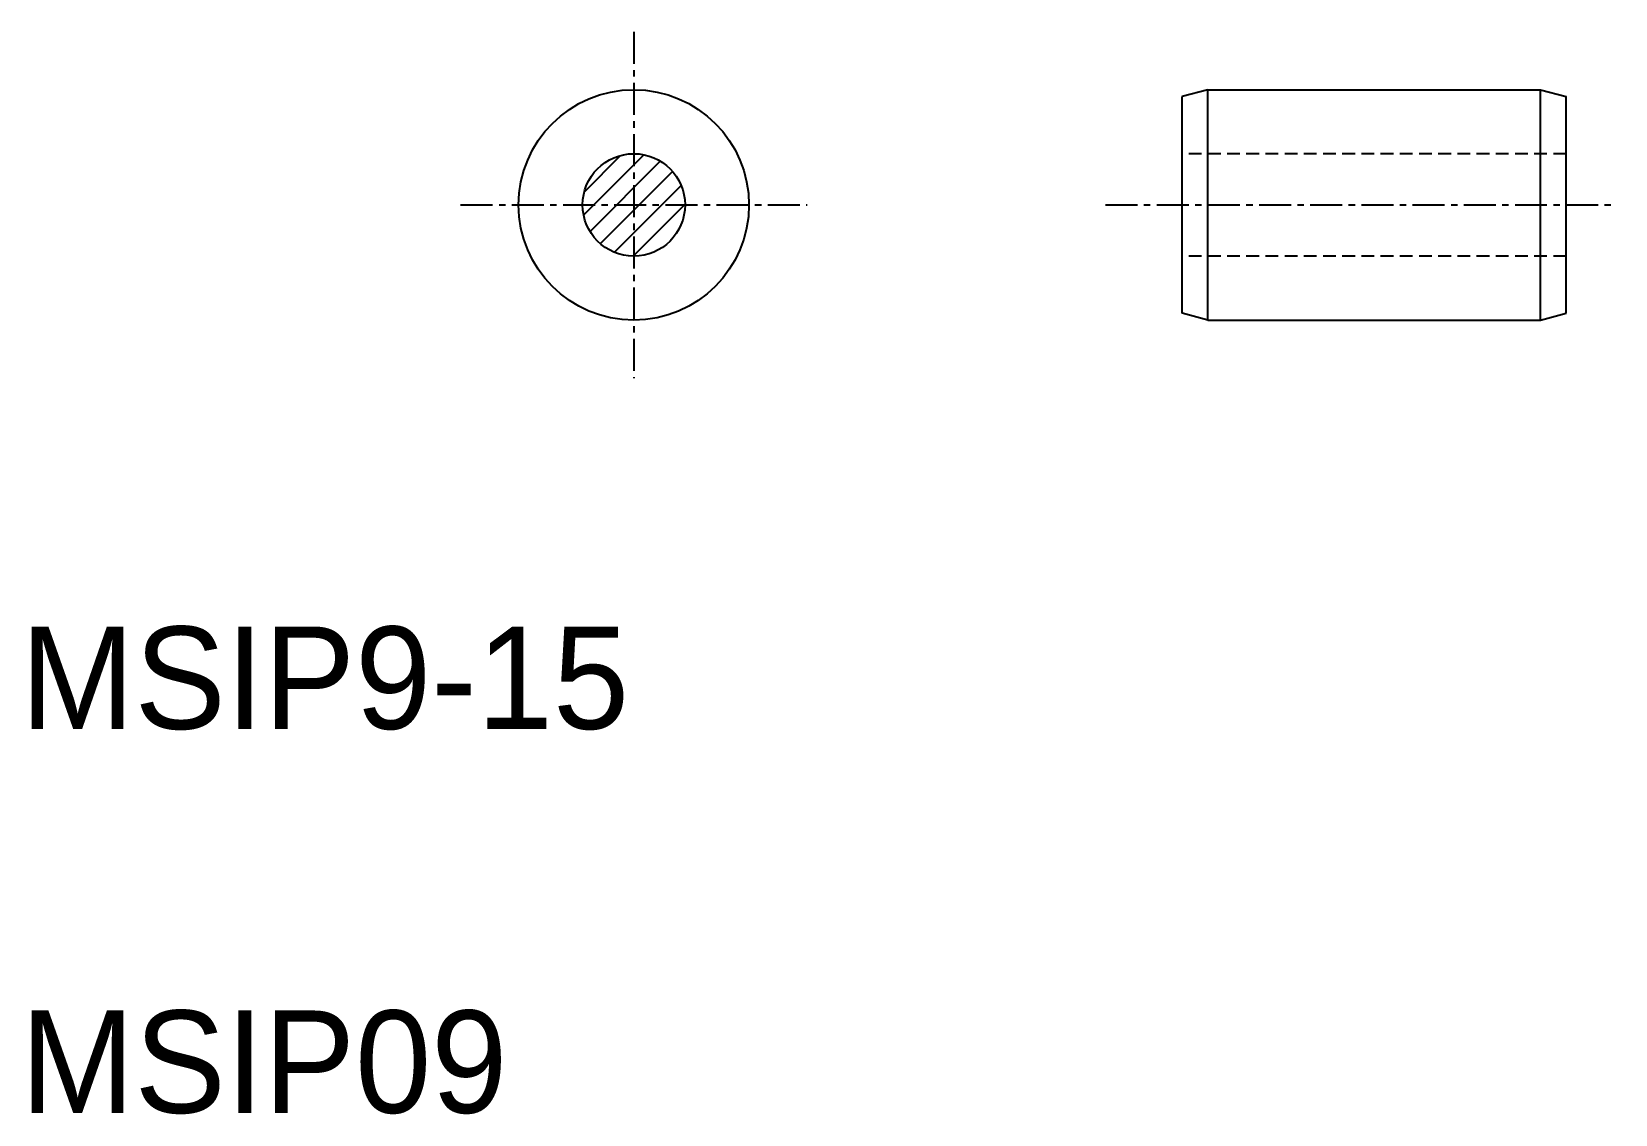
# Model space of a CAD drawing. Extents: x 112.6 to 174.5, y 16 to 58.3.
import ezdxf

# ---------------------------------------------------------------- set-up
doc = ezdxf.new("R2010")
doc.units = 0
doc.linetypes.add('CENTER', pattern=[2, 1.25, -0.25, 0.25, -0.25])
doc.linetypes.add('DASHED', pattern=[0.75, 0.5, -0.25])
doc.layers.get('0').update_dxf_attribs({"linetype": 'CONTINUOUS'})
doc.layers.add('CENTER', color=1, linetype='CENTER')

# ---------------------------------------------------------------- blocks, each defined once
blk = doc.blocks.new('*X2')
at = {"color": 0, "linetype": 'CONTINUOUS'}
for p, q in [((134.208, 51.123), (136.565, 53.48)), ((134.236, 52.035), (135.653, 53.452)), ((134.456, 50.487), (137.201, 53.232)), ((134.86, 50.007), (137.681, 52.828)), ((135.407, 49.67), (138.018, 52.281)), ((136.14, 49.52), (138.168, 51.548))]:
    blk.add_line(p, q, dxfattribs=at)

msp = doc.modelspace()

# ---------------------------------------------------------------- linework, layer by layer
at = {"color": 7, "linetype": 'CONTINUOUS'}
for p, q in [((158.599, 56.02), (157.599, 55.752)), ((157.599, 47.288), (157.599, 55.752)), ((158.599, 56.02), (171.599, 56.02)), ((158.599, 47.02), (158.599, 56.02)), ((171.599, 47.02), (171.599, 56.02)), ((171.599, 56.02), (172.599, 55.752)), ((172.599, 47.288), (172.599, 55.752)), ((158.599, 47.02), (157.599, 47.288)), ((171.599, 47.02), (172.599, 47.288)), ((158.599, 47.02), (171.599, 47.02))]:
    msp.add_line(p, q, dxfattribs=at)
at = {"color": 3, "linetype": 'DASHED'}
for p, q in [((172.599, 53.52), (157.599, 53.52)), ((172.599, 49.52), (157.599, 49.52))]:
    msp.add_line(p, q, dxfattribs=at)
at = {"color": 7, "linetype": 'CONTINUOUS'}
for radius in [4.5, 2]:
    msp.add_circle((136.168, 51.52), radius, dxfattribs=at)
at = {"layer": 'CENTER', "color": 1, "linetype": 'CENTER'}
for p, q in [((136.168, 58.287), (136.168, 44.752)), ((129.401, 51.52), (142.936, 51.52)), ((154.599, 51.52), (174.519, 51.52))]:
    msp.add_line(p, q, dxfattribs=at)

# ---------------------------------------------------------------- block references
at = {"color": 7, "linetype": 'CONTINUOUS'}
msp.add_blockref('*X2', (0, 0), dxfattribs=at)

# ---------------------------------------------------------------- texts
for s, p in [('MSIP9-15', (112.201, 31.047)), ('MSIP09', (112.201, 16.047))]:
    msp.add_text(s, height=4, dxfattribs=at).set_placement(p)

doc.saveas('drawing.dxf')
